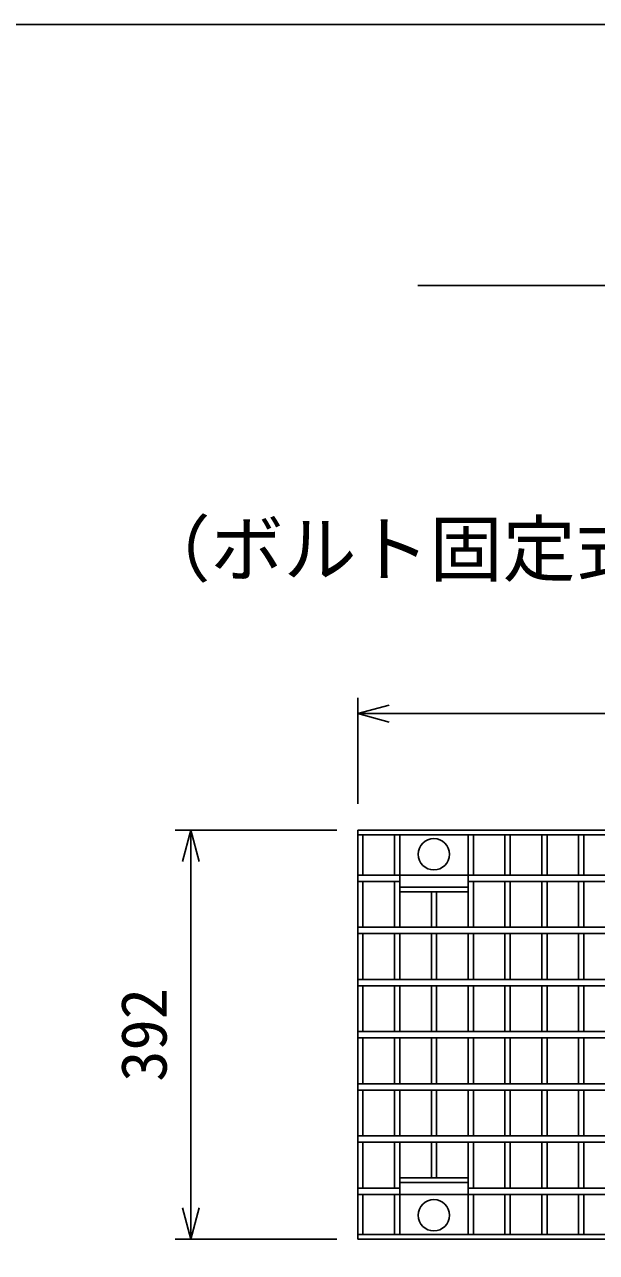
# Model space of a CAD drawing. Units: millimetres, scale not verified. Extents: x -16800 to 16800, y -5940 to 5940.
# Drawn here: x -6215 to -5666, y 2731 to 3908 of the extents above; entities that cross this region are included whole.
import ezdxf
from ezdxf.enums import TextEntityAlignment as Align

# ---------------------------------------------------------------- set-up
doc = ezdxf.new("R2010")
doc.units = ezdxf.units.MM
doc.header["$LTSCALE"] = 20
for name, color, linetype, lineweight in [('0-0_DIM', 7, 'Continuous', 25), ('0-2_HATCH', 6, 'Continuous', 25), ('0-6_TXT', 7, 'Continuous', 25)]:
    doc.layers.add(name, color=color, linetype=linetype, lineweight=lineweight)
doc.styles.add('ＭＳ ゴシック', font='')
doc.styles.get('ＭＳ ゴシック').set_extended_font_data('MS Gothic')

msp = doc.modelspace()

# ---------------------------------------------------------------- linework, layer by layer
at = {"layer": '0-0_DIM'}
for p, q in [((-5895.13, 3161.2), (-5895.13, 3262.78)), ((-4902.13, 3247.78), (-5895.13, 3247.78)), ((-5915.13, 3135.97), (-6070.13, 3135.97)), ((-6055.13, 3135.97), (-6055.13, 2743.97)), ((-5915.13, 2743.97), (-6070.13, 2743.97))]:
    msp.add_line(p, q, dxfattribs=at)
for points in [[(-5865.13, 3239.74), (-5895.13, 3247.78), (-5865.13, 3255.82)], [(-6063.17, 3105.97), (-6055.13, 3135.97), (-6047.09, 3105.97)], [(-6047.09, 2773.97), (-6055.13, 2743.97), (-6063.17, 2773.97)]]:
    msp.add_lwpolyline(points, dxfattribs=at)
at = {"layer": '0-2_HATCH'}
for p, q in [((-5895.13, 3135.97), (-4902.13, 3135.97)), ((-5895.13, 3135.97), (-5895.13, 2743.97)), ((-5895.13, 3131.47), (-4902.13, 3131.47)), ((-5890.13, 3131.47), (-5890.13, 3092.97)), ((-5859.83, 3131.47), (-5859.83, 3092.97)), ((-5854.83, 3131.47), (-5854.83, 3042.97)), ((-5789.23, 3131.47), (-5789.23, 3042.97)), ((-5784.23, 3131.47), (-5784.23, 3092.97)), ((-5753.93, 3131.47), (-5753.93, 3092.97)), ((-5748.93, 3131.47), (-5748.93, 3092.97)), ((-5718.63, 3131.47), (-5718.63, 3092.97)), ((-5713.63, 3131.47), (-5713.63, 3092.97)), ((-5683.33, 3131.47), (-5683.33, 3092.97)), ((-5678.33, 3131.47), (-5678.33, 3092.97)), ((-5895.13, 3092.97), (-4902.13, 3092.97)), ((-5895.13, 3086.97), (-5854.83, 3086.97)), ((-5890.13, 3086.97), (-5890.13, 3042.97)), ((-5859.83, 3086.97), (-5859.83, 3042.97)), ((-5789.23, 3086.97), (-5007.83, 3086.97)), ((-5784.23, 3086.97), (-5784.23, 3042.97)), ((-5753.93, 3086.97), (-5753.93, 3042.97)), ((-5748.93, 3086.97), (-5748.93, 3042.97)), ((-5718.63, 3086.97), (-5718.63, 3042.97)), ((-5713.63, 3086.97), (-5713.63, 3042.97)), ((-5683.33, 3086.97), (-5683.33, 3042.97)), ((-5678.33, 3086.97), (-5678.33, 3042.97)), ((-5854.83, 3081.47), (-5789.23, 3081.47)), ((-5854.83, 3076.97), (-5789.23, 3076.97)), ((-5824.53, 3076.97), (-5824.53, 3042.97)), ((-5819.53, 3076.97), (-5819.53, 3042.97)), ((-5895.13, 3042.97), (-4902.13, 3042.97)), ((-5895.13, 3036.97), (-4902.13, 3036.97)), ((-5890.13, 3036.97), (-5890.13, 2992.97)), ((-5859.83, 3036.97), (-5859.83, 2992.97)), ((-5854.83, 3036.97), (-5854.83, 2992.97)), ((-5824.53, 3036.97), (-5824.53, 2992.97)), ((-5819.53, 3036.97), (-5819.53, 2992.97)), ((-5789.23, 3036.97), (-5789.23, 2992.97)), ((-5784.23, 3036.97), (-5784.23, 2992.97)), ((-5753.93, 3036.97), (-5753.93, 2992.97)), ((-5748.93, 3036.97), (-5748.93, 2992.97)), ((-5718.63, 3036.97), (-5718.63, 2992.97)), ((-5713.63, 3036.97), (-5713.63, 2992.97)), ((-5683.33, 3036.97), (-5683.33, 2992.97)), ((-5678.33, 3036.97), (-5678.33, 2992.97)), ((-5895.13, 2992.97), (-4902.13, 2992.97)), ((-5895.13, 2986.97), (-4902.13, 2986.97)), ((-5890.13, 2986.97), (-5890.13, 2942.97)), ((-5859.83, 2986.97), (-5859.83, 2942.97)), ((-5854.83, 2986.97), (-5854.83, 2942.97)), ((-5824.53, 2986.97), (-5824.53, 2942.97)), ((-5819.53, 2986.97), (-5819.53, 2942.97)), ((-5789.23, 2986.97), (-5789.23, 2942.97)), ((-5784.23, 2986.97), (-5784.23, 2942.97)), ((-5753.93, 2986.97), (-5753.93, 2942.97)), ((-5748.93, 2986.97), (-5748.93, 2942.97)), ((-5718.63, 2986.97), (-5718.63, 2942.97)), ((-5713.63, 2986.97), (-5713.63, 2942.97)), ((-5683.33, 2986.97), (-5683.33, 2942.97)), ((-5678.33, 2986.97), (-5678.33, 2942.97)), ((-5895.13, 2942.97), (-4902.13, 2942.97)), ((-5895.13, 2936.97), (-4902.13, 2936.97)), ((-5890.13, 2936.97), (-5890.13, 2892.97)), ((-5859.83, 2936.97), (-5859.83, 2892.97)), ((-5854.83, 2936.97), (-5854.83, 2892.97)), ((-5824.53, 2936.97), (-5824.53, 2892.97)), ((-5819.53, 2936.97), (-5819.53, 2892.97)), ((-5789.23, 2936.97), (-5789.23, 2892.97)), ((-5784.23, 2936.97), (-5784.23, 2892.97)), ((-5753.93, 2936.97), (-5753.93, 2892.97)), ((-5748.93, 2936.97), (-5748.93, 2892.97)), ((-5718.63, 2936.97), (-5718.63, 2892.97)), ((-5713.63, 2936.97), (-5713.63, 2892.97)), ((-5683.33, 2936.97), (-5683.33, 2892.97)), ((-5678.33, 2936.97), (-5678.33, 2892.97)), ((-5895.13, 2892.97), (-4902.13, 2892.97)), ((-5895.13, 2886.97), (-4902.13, 2886.97)), ((-5890.13, 2886.97), (-5890.13, 2842.97)), ((-5859.83, 2886.97), (-5859.83, 2842.97)), ((-5854.83, 2886.97), (-5854.83, 2842.97)), ((-5824.53, 2886.97), (-5824.53, 2842.97)), ((-5819.53, 2886.97), (-5819.53, 2842.97)), ((-5789.23, 2886.97), (-5789.23, 2842.97)), ((-5784.23, 2886.97), (-5784.23, 2842.97)), ((-5753.93, 2886.97), (-5753.93, 2842.97)), ((-5748.93, 2886.97), (-5748.93, 2842.97)), ((-5718.63, 2886.97), (-5718.63, 2842.97)), ((-5713.63, 2886.97), (-5713.63, 2842.97)), ((-5683.33, 2886.97), (-5683.33, 2842.97)), ((-5678.33, 2886.97), (-5678.33, 2842.97)), ((-5895.13, 2842.97), (-4902.13, 2842.97)), ((-5895.13, 2836.97), (-4902.13, 2836.97)), ((-5890.13, 2836.97), (-5890.13, 2792.97)), ((-5859.83, 2836.97), (-5859.83, 2792.97)), ((-5854.83, 2748.47), (-5854.83, 2836.97)), ((-5824.53, 2802.97), (-5824.53, 2836.97)), ((-5819.53, 2802.97), (-5819.53, 2836.97)), ((-5789.23, 2748.47), (-5789.23, 2836.97)), ((-5784.23, 2836.97), (-5784.23, 2792.97)), ((-5753.93, 2836.97), (-5753.93, 2792.97)), ((-5748.93, 2836.97), (-5748.93, 2792.97)), ((-5718.63, 2836.97), (-5718.63, 2792.97)), ((-5713.63, 2836.97), (-5713.63, 2792.97)), ((-5683.33, 2836.97), (-5683.33, 2792.97)), ((-5678.33, 2836.97), (-5678.33, 2792.97)), ((-5854.83, 2802.97), (-5789.23, 2802.97)), ((-5895.13, 2792.97), (-5854.83, 2792.97)), ((-5854.83, 2798.47), (-5789.23, 2798.47)), ((-5789.23, 2792.97), (-5007.83, 2792.97)), ((-5895.13, 2786.97), (-4902.13, 2786.97)), ((-5890.13, 2748.47), (-5890.13, 2786.97)), ((-5859.83, 2748.47), (-5859.83, 2786.97)), ((-5784.23, 2748.47), (-5784.23, 2786.97)), ((-5753.93, 2748.47), (-5753.93, 2786.97)), ((-5748.93, 2748.47), (-5748.93, 2786.97)), ((-5718.63, 2748.47), (-5718.63, 2786.97)), ((-5713.63, 2748.47), (-5713.63, 2786.97)), ((-5683.33, 2748.47), (-5683.33, 2786.97)), ((-5678.33, 2748.47), (-5678.33, 2786.97)), ((-5895.13, 2748.47), (-4902.13, 2748.47)), ((-5895.13, 2743.97), (-4902.13, 2743.97))]:
    msp.add_line(p, q, dxfattribs=at)
for centre in [(-5822.13, 3112.97), (-5822.13, 2766.97)]:
    msp.add_circle(centre, 15, dxfattribs=at)
at = {"layer": '0-6_TXT'}
msp.add_line((-5837.51, 3658.19), (-4821.92, 3658.19), dxfattribs=at)
msp.add_lwpolyline([(-6579.71, 1458.19), (-4079.71, 1458.19), (-4079.71, 3908.19), (-6579.71, 3908.19)], close=True, dxfattribs=at)

# ---------------------------------------------------------------- texts
at = {"layer": '0-0_DIM', "style": 'ＭＳ ゴシック'}
msp.add_text('（ボルト固定式：並目）', height=51.32, dxfattribs=at).set_placement((-6106.27, 3364.56), align=Align.BOTTOM_LEFT)
msp.add_text('392', height=43.99, rotation=90, dxfattribs=at).set_placement((-6065.13, 2894.97), align=Align.BOTTOM_LEFT)

doc.saveas('drawing.dxf')
